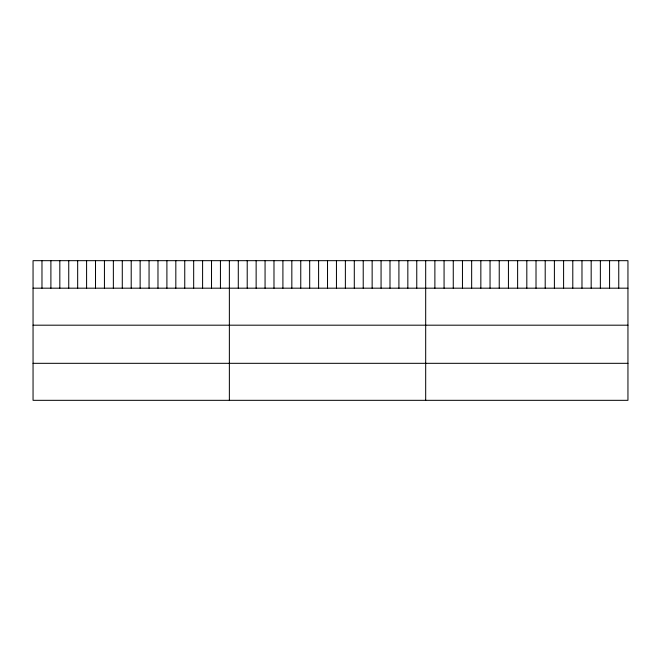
<?xml version="1.0" encoding="UTF-8"?>
<svg xmlns="http://www.w3.org/2000/svg" width="661" height="661" viewBox="0 0 661 661"><rect width="100%" height="100%" fill="white"/><g stroke="black" fill="none" stroke-linecap="round" stroke-linejoin="round"><path stroke-width="0.99" d="M627.95 288.179L627.95 400.326L33.05 400.326L33.05 260.674L627.95 260.674L627.95 288.179L33.05 288.179M33.05 325.187L627.95 325.187M33.05 363.319L627.95 363.319M618.754 260.674L618.754 288.179M609.566 260.674L609.566 288.179M600.37 260.674L600.37 288.179M591.174 260.674L591.174 288.179M581.977 260.674L581.977 288.179M572.79 260.674L572.79 288.179M563.593 260.674L563.593 288.179M554.397 260.674L554.397 288.179M545.201 260.674L545.201 288.179M536.013 260.674L536.013 288.179M526.817 260.674L526.817 288.179M517.621 260.674L517.621 288.179M508.433 260.674L508.433 288.179M499.237 260.674L499.237 288.179M490.041 260.674L490.041 288.179M480.844 260.674L480.844 288.179M471.657 260.674L471.657 288.179M462.46 260.674L462.46 288.179M453.264 260.674L453.264 288.179M444.068 260.674L444.068 288.179M434.88 260.674L434.88 288.179M425.684 260.674L425.684 400.326M416.76 260.674L416.76 288.179M407.837 260.674L407.837 288.179M398.914 260.674L398.914 288.179M389.99 260.674L389.99 288.179M381.067 260.674L381.067 288.179M372.143 260.674L372.143 288.179M363.22 260.674L363.22 288.179M354.296 260.674L354.296 288.179M345.373 260.674L345.373 288.179M336.449 260.674L336.449 288.179M327.526 260.674L327.526 288.179M318.602 260.674L318.602 288.179M309.679 260.674L309.679 288.179M300.755 260.674L300.755 288.179M291.832 260.674L291.832 288.179M282.908 260.674L282.908 288.179M273.985 260.674L273.985 288.179M265.061 260.674L265.061 288.179M256.137 260.674L256.137 288.179M247.214 260.674L247.214 288.179M238.29 260.674L238.29 288.179M229.367 260.674L229.367 400.326M220.444 260.674L220.444 288.179M211.52 260.674L211.52 288.179M202.596 260.674L202.596 288.179M193.673 260.674L193.673 288.179M184.75 260.674L184.75 288.179M175.826 260.674L175.826 288.179M166.903 260.674L166.903 288.179M157.979 260.674L157.979 288.179M149.056 260.674L149.056 288.179M140.132 260.674L140.132 288.179M131.209 260.674L131.209 288.179M122.285 260.674L122.285 288.179M113.361 260.674L113.361 288.179M104.438 260.674L104.438 288.179M95.514 260.674L95.514 288.179M86.591 260.674L86.591 288.179M77.668 260.674L77.668 288.179M68.744 260.674L68.744 288.179M59.821 260.674L59.821 288.179M50.897 260.674L50.897 288.179M41.974 260.674L41.974 288.179"/></g></svg>
